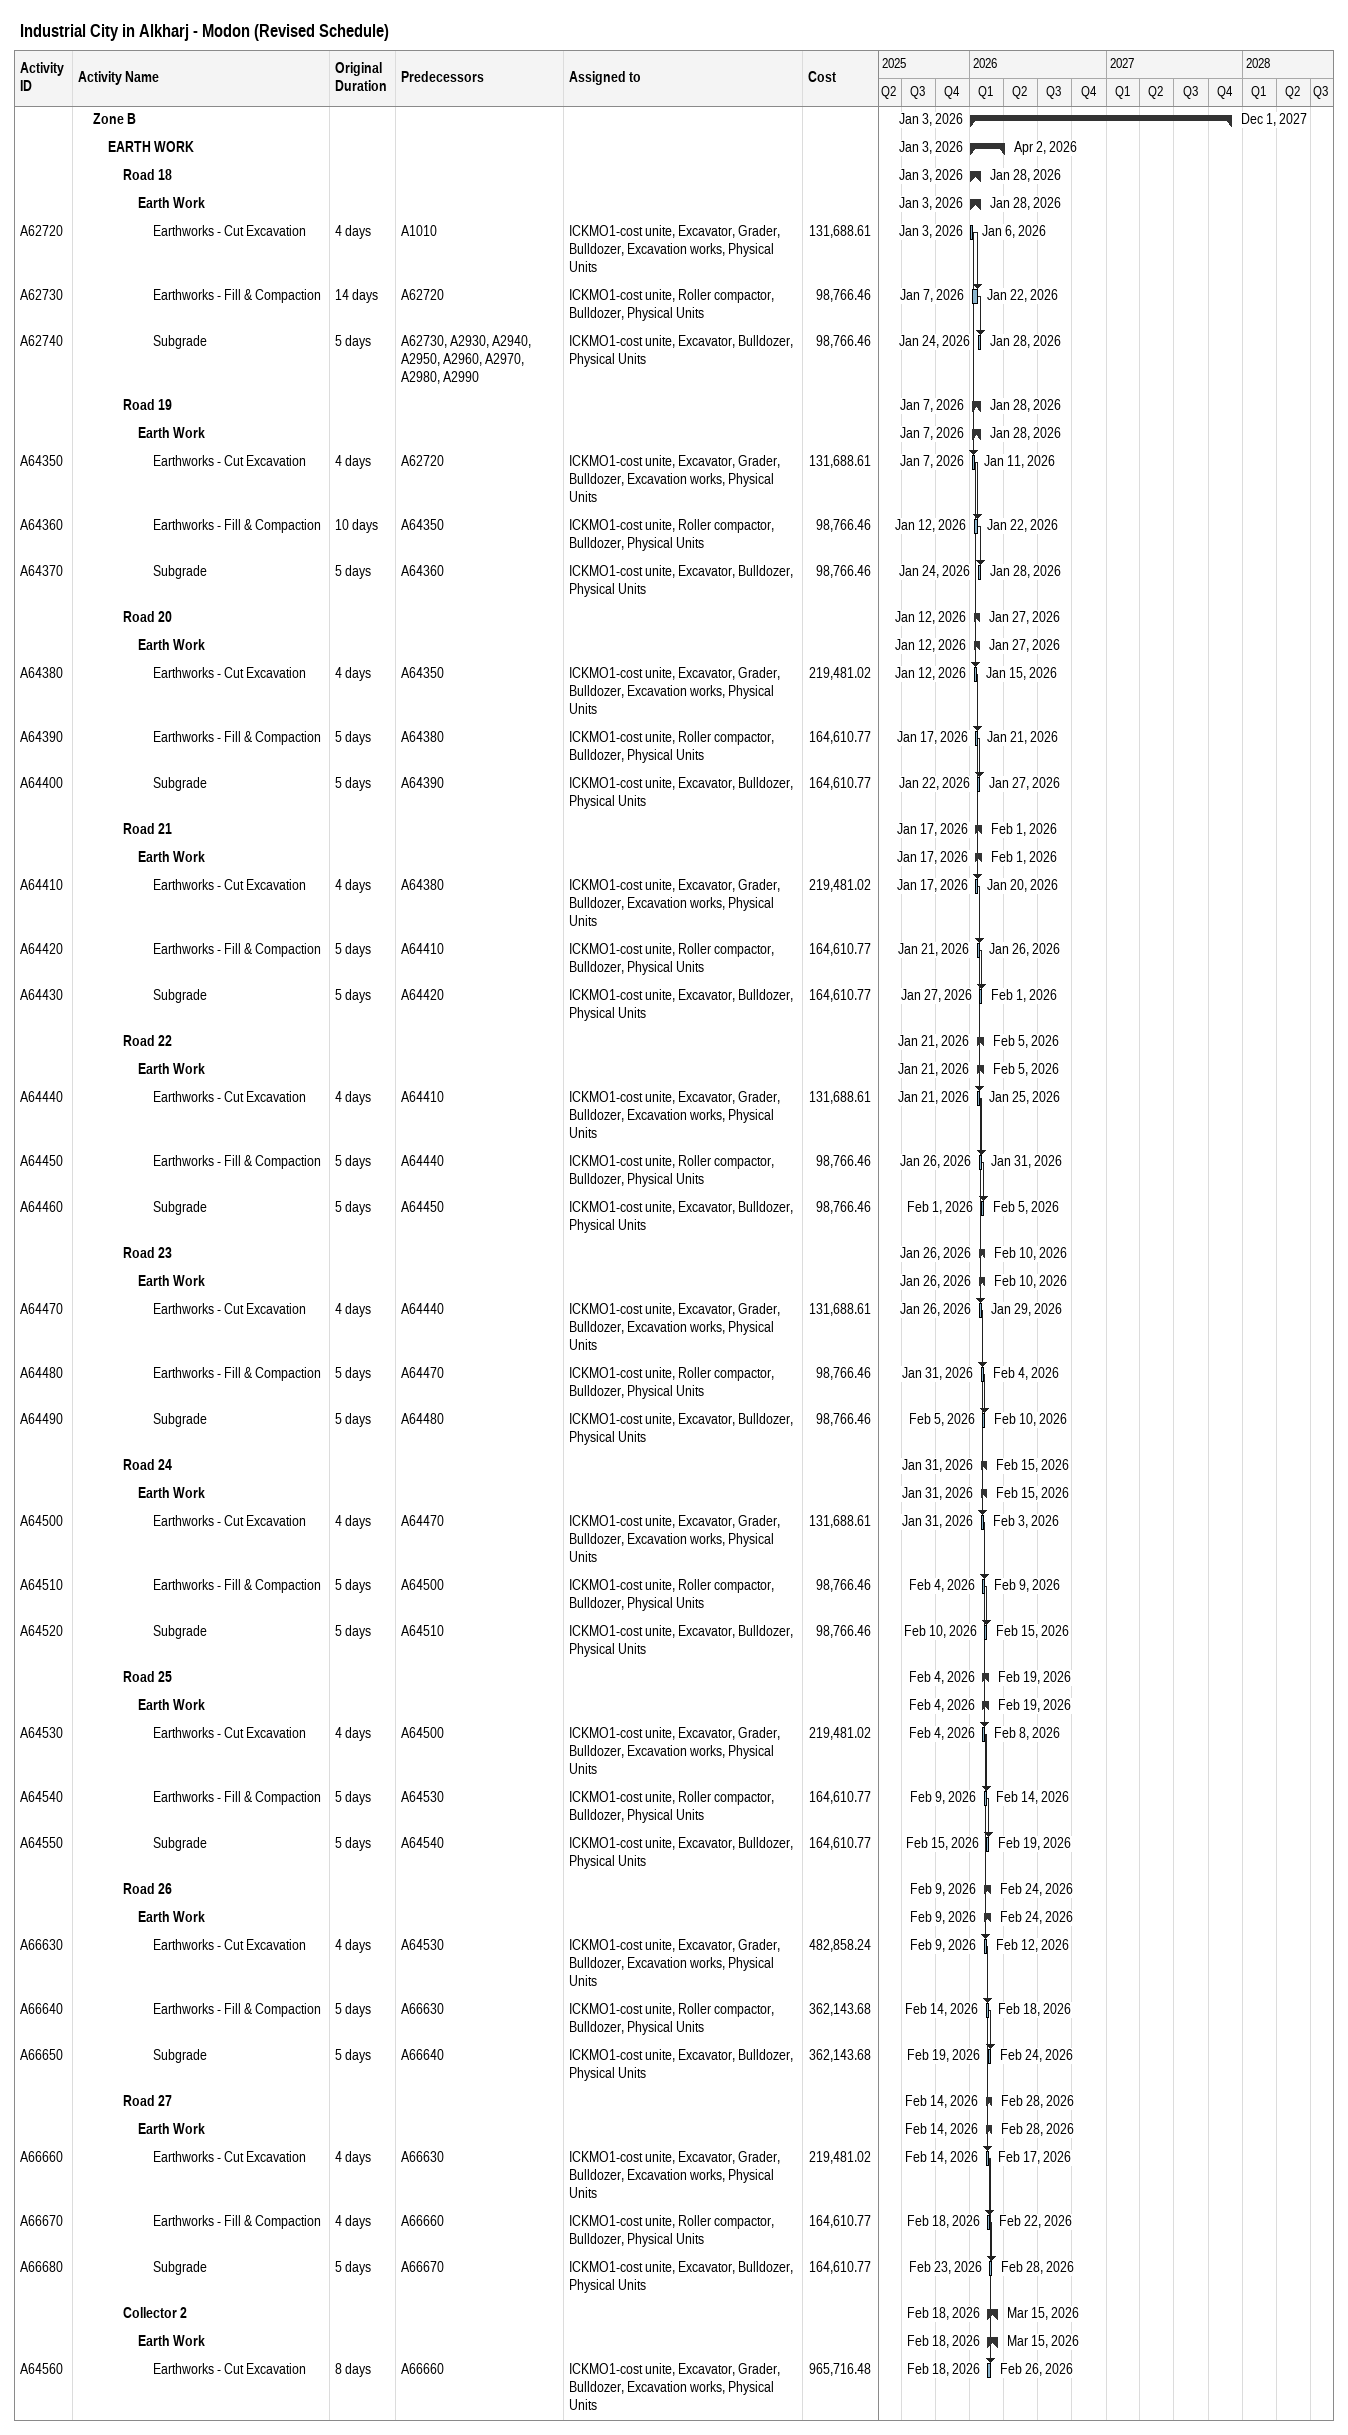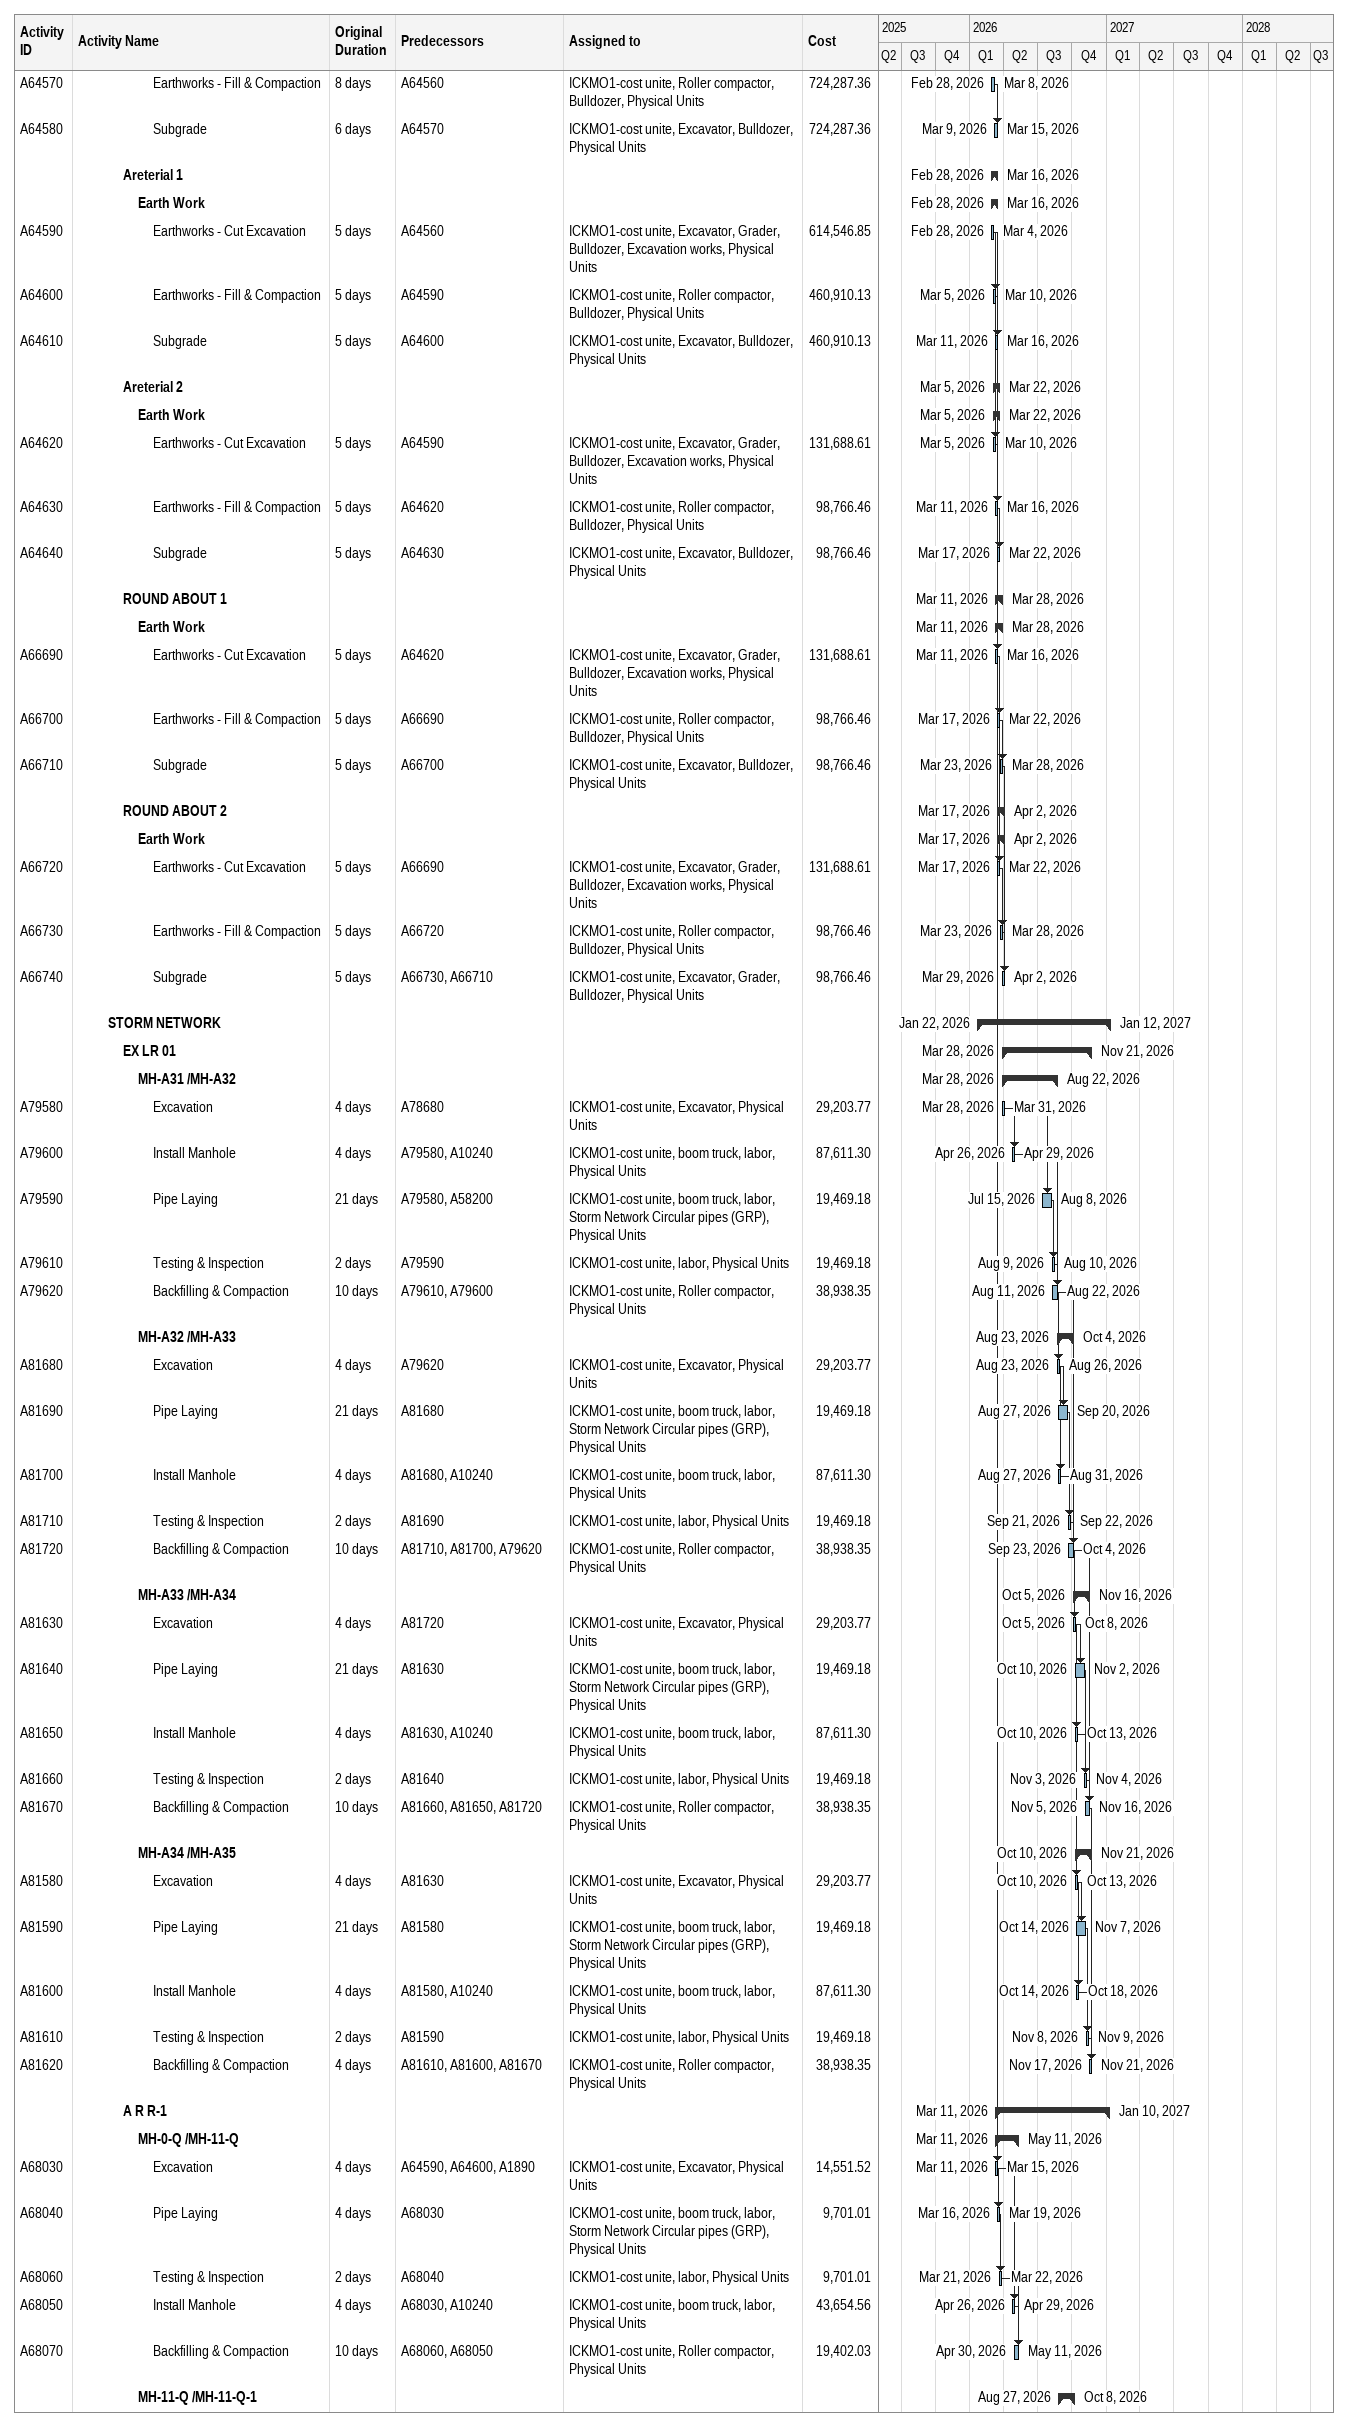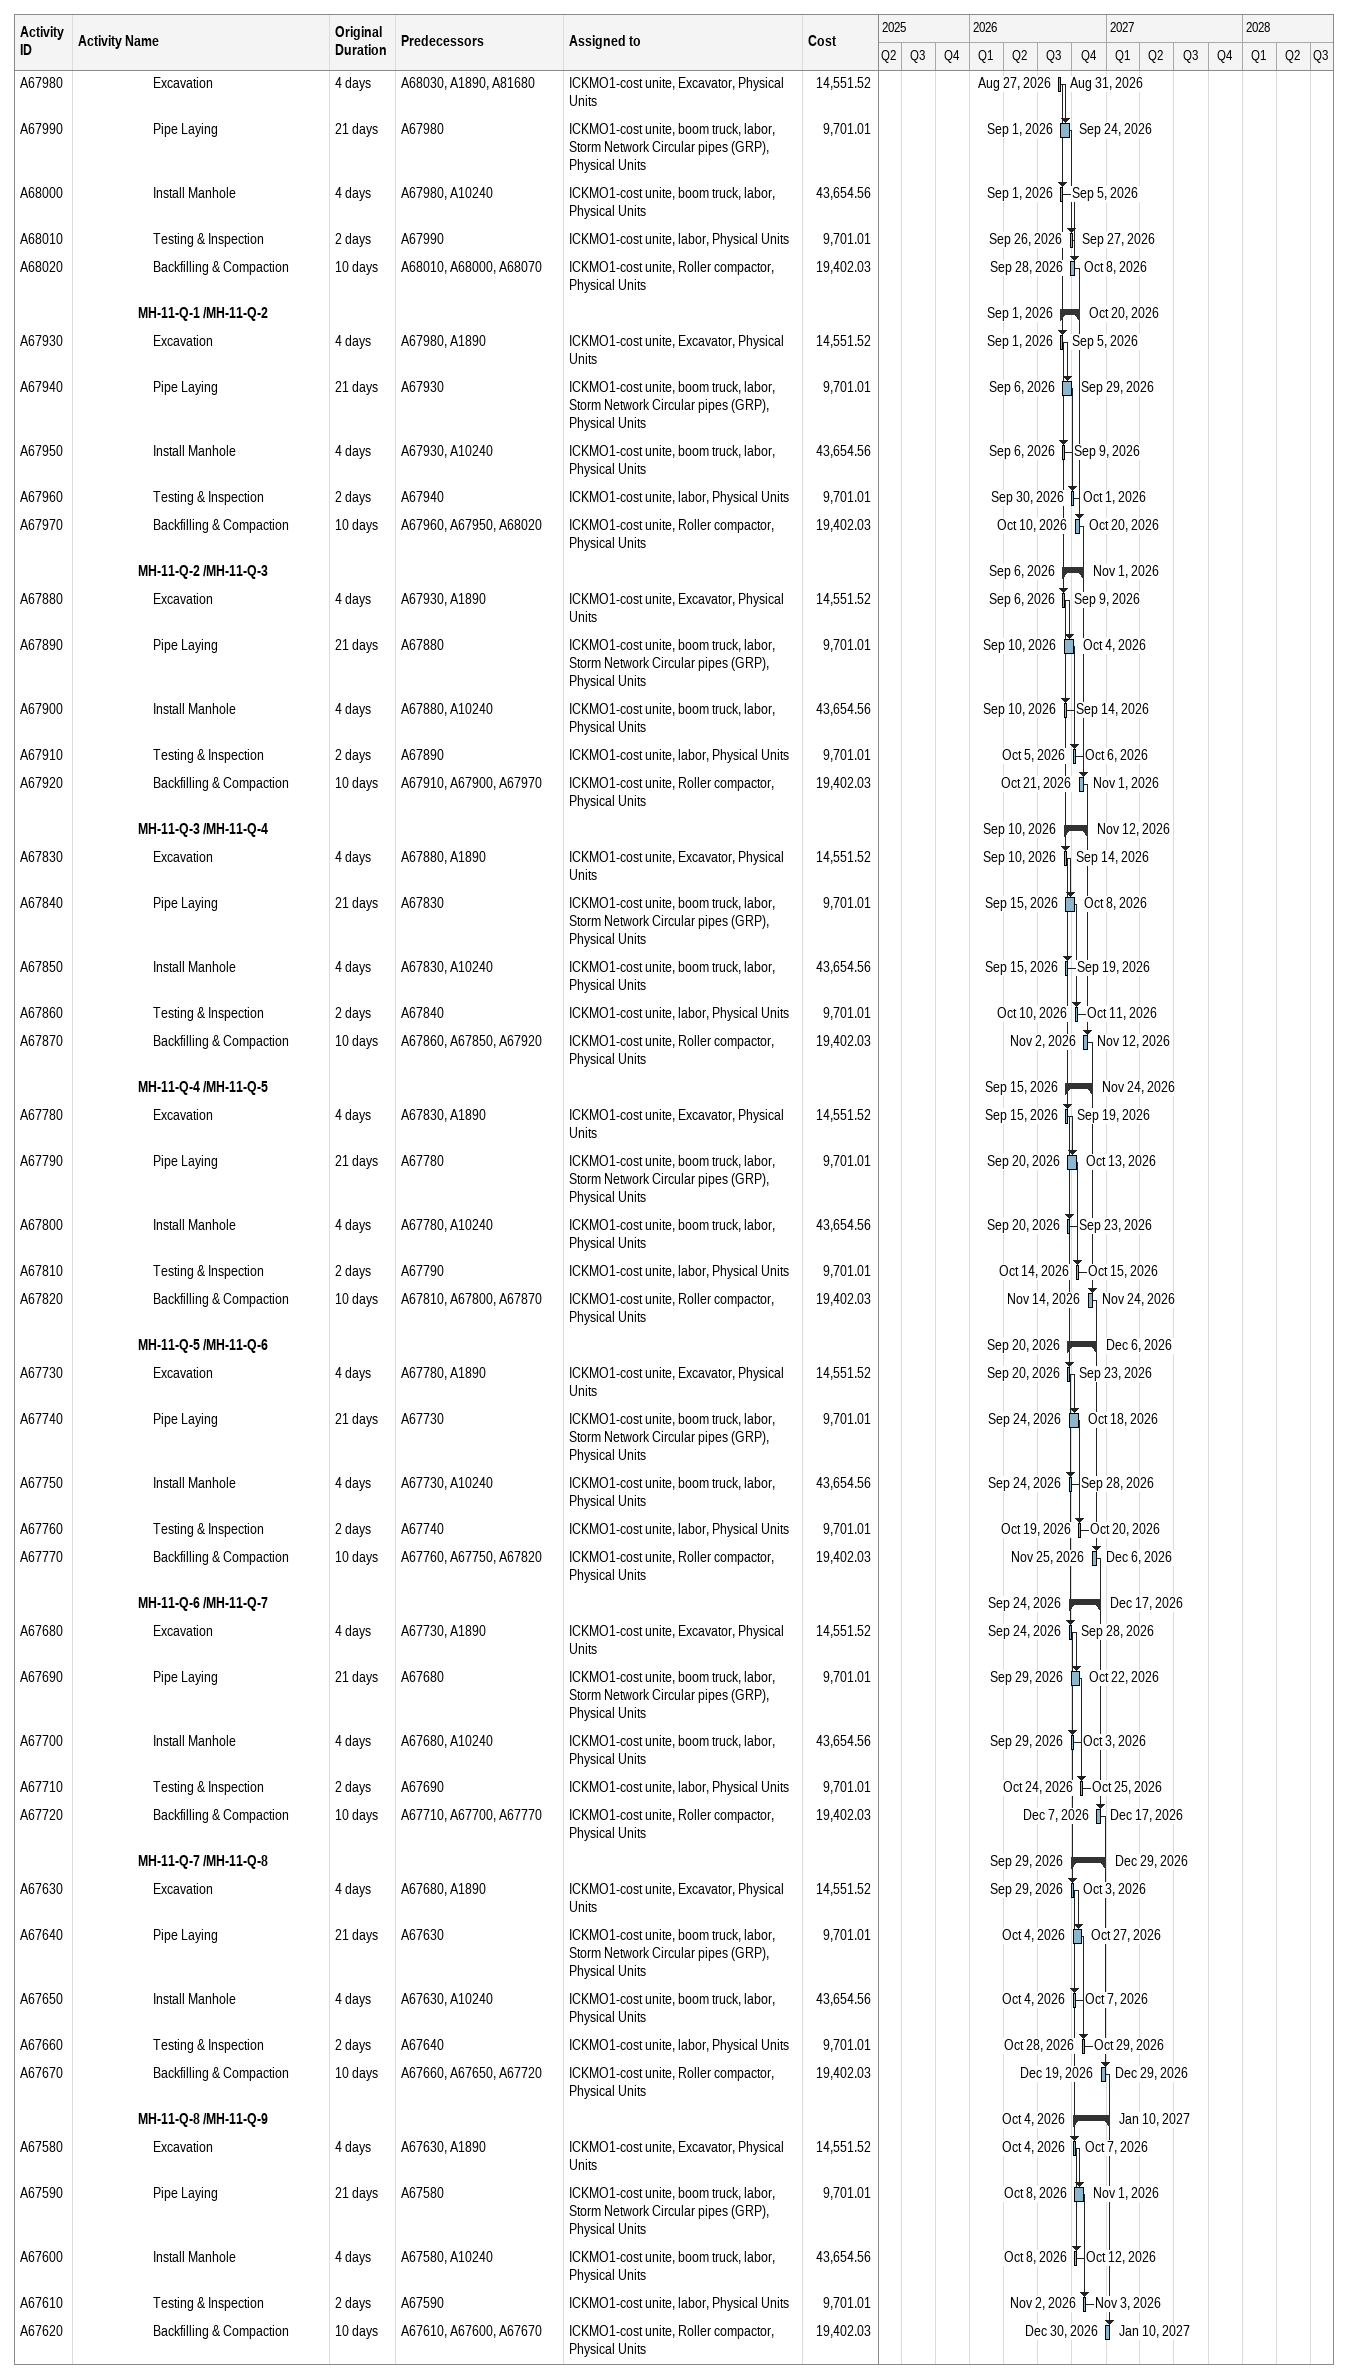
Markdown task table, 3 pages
Industrial City in Alkharj - Modon (Revised Schedule)

| ID | Level | Task | Original duration | Start | Finish | Predecessors | Resources | Cost |
|---|---|---|---|---|---|---|---|---|
|  | 2 | **Zone B** |  | 2026-01-03 | 2027-12-01 |  |  |  |
|  | 3 | **EARTH WORK** |  | 2026-01-03 | 2026-04-02 |  |  |  |
|  | 4 | **Road 18** |  | 2026-01-03 | 2026-01-28 |  |  |  |
|  | 5 | **Earth Work** |  | 2026-01-03 | 2026-01-28 |  |  |  |
| A62720 | 6 | Earthworks - Cut Excavation | 4d | 2026-01-03 | 2026-01-06 | A1010 | ICKMO1-cost unite, Excavator, Grader, Bulldozer, Excavation works, Physical Units | 131688.61 |
| A62730 | 6 | Earthworks - Fill & Compaction | 14d | 2026-01-07 | 2026-01-22 | A62720 | ICKMO1-cost unite, Roller compactor, Bulldozer, Physical Units | 98766.46 |
| A62740 | 6 | Subgrade | 5d | 2026-01-24 | 2026-01-28 | A62730, A2930, A2940, A2950, A2960, A2970, A2980, A2990 | ICKMO1-cost unite, Excavator, Bulldozer, Physical Units | 98766.46 |
|  | 4 | **Road 19** |  | 2026-01-07 | 2026-01-28 |  |  |  |
|  | 5 | **Earth Work** |  | 2026-01-07 | 2026-01-28 |  |  |  |
| A64350 | 6 | Earthworks - Cut Excavation | 4d | 2026-01-07 | 2026-01-11 | A62720 | ICKMO1-cost unite, Excavator, Grader, Bulldozer, Excavation works, Physical Units | 131688.61 |
| A64360 | 6 | Earthworks - Fill & Compaction | 10d | 2026-01-12 | 2026-01-22 | A64350 | ICKMO1-cost unite, Roller compactor, Bulldozer, Physical Units | 98766.46 |
| A64370 | 6 | Subgrade | 5d | 2026-01-24 | 2026-01-28 | A64360 | ICKMO1-cost unite, Excavator, Bulldozer, Physical Units | 98766.46 |
|  | 4 | **Road 20** |  | 2026-01-12 | 2026-01-27 |  |  |  |
|  | 5 | **Earth Work** |  | 2026-01-12 | 2026-01-27 |  |  |  |
| A64380 | 6 | Earthworks - Cut Excavation | 4d | 2026-01-12 | 2026-01-15 | A64350 | ICKMO1-cost unite, Excavator, Grader, Bulldozer, Excavation works, Physical Units | 219481.02 |
| A64390 | 6 | Earthworks - Fill & Compaction | 5d | 2026-01-17 | 2026-01-21 | A64380 | ICKMO1-cost unite, Roller compactor, Bulldozer, Physical Units | 164610.77 |
| A64400 | 6 | Subgrade | 5d | 2026-01-22 | 2026-01-27 | A64390 | ICKMO1-cost unite, Excavator, Bulldozer, Physical Units | 164610.77 |
|  | 4 | **Road 21** |  | 2026-01-17 | 2026-02-01 |  |  |  |
|  | 5 | **Earth Work** |  | 2026-01-17 | 2026-02-01 |  |  |  |
| A64410 | 6 | Earthworks - Cut Excavation | 4d | 2026-01-17 | 2026-01-20 | A64380 | ICKMO1-cost unite, Excavator, Grader, Bulldozer, Excavation works, Physical Units | 219481.02 |
| A64420 | 6 | Earthworks - Fill & Compaction | 5d | 2026-01-21 | 2026-01-26 | A64410 | ICKMO1-cost unite, Roller compactor, Bulldozer, Physical Units | 164610.77 |
| A64430 | 6 | Subgrade | 5d | 2026-01-27 | 2026-02-01 | A64420 | ICKMO1-cost unite, Excavator, Bulldozer, Physical Units | 164610.77 |
|  | 4 | **Road 22** |  | 2026-01-21 | 2026-02-05 |  |  |  |
|  | 5 | **Earth Work** |  | 2026-01-21 | 2026-02-05 |  |  |  |
| A64440 | 6 | Earthworks - Cut Excavation | 4d | 2026-01-21 | 2026-01-25 | A64410 | ICKMO1-cost unite, Excavator, Grader, Bulldozer, Excavation works, Physical Units | 131688.61 |
| A64450 | 6 | Earthworks - Fill & Compaction | 5d | 2026-01-26 | 2026-01-31 | A64440 | ICKMO1-cost unite, Roller compactor, Bulldozer, Physical Units | 98766.46 |
| A64460 | 6 | Subgrade | 5d | 2026-02-01 | 2026-02-05 | A64450 | ICKMO1-cost unite, Excavator, Bulldozer, Physical Units | 98766.46 |
|  | 4 | **Road 23** |  | 2026-01-26 | 2026-02-10 |  |  |  |
|  | 5 | **Earth Work** |  | 2026-01-26 | 2026-02-10 |  |  |  |
| A64470 | 6 | Earthworks - Cut Excavation | 4d | 2026-01-26 | 2026-01-29 | A64440 | ICKMO1-cost unite, Excavator, Grader, Bulldozer, Excavation works, Physical Units | 131688.61 |
| A64480 | 6 | Earthworks - Fill & Compaction | 5d | 2026-01-31 | 2026-02-04 | A64470 | ICKMO1-cost unite, Roller compactor, Bulldozer, Physical Units | 98766.46 |
| A64490 | 6 | Subgrade | 5d | 2026-02-05 | 2026-02-10 | A64480 | ICKMO1-cost unite, Excavator, Bulldozer, Physical Units | 98766.46 |
|  | 4 | **Road 24** |  | 2026-01-31 | 2026-02-15 |  |  |  |
|  | 5 | **Earth Work** |  | 2026-01-31 | 2026-02-15 |  |  |  |
| A64500 | 6 | Earthworks - Cut Excavation | 4d | 2026-01-31 | 2026-02-03 | A64470 | ICKMO1-cost unite, Excavator, Grader, Bulldozer, Excavation works, Physical Units | 131688.61 |
| A64510 | 6 | Earthworks - Fill & Compaction | 5d | 2026-02-04 | 2026-02-09 | A64500 | ICKMO1-cost unite, Roller compactor, Bulldozer, Physical Units | 98766.46 |
| A64520 | 6 | Subgrade | 5d | 2026-02-10 | 2026-02-15 | A64510 | ICKMO1-cost unite, Excavator, Bulldozer, Physical Units | 98766.46 |
|  | 4 | **Road 25** |  | 2026-02-04 | 2026-02-19 |  |  |  |
|  | 5 | **Earth Work** |  | 2026-02-04 | 2026-02-19 |  |  |  |
| A64530 | 6 | Earthworks - Cut Excavation | 4d | 2026-02-04 | 2026-02-08 | A64500 | ICKMO1-cost unite, Excavator, Grader, Bulldozer, Excavation works, Physical Units | 219481.02 |
| A64540 | 6 | Earthworks - Fill & Compaction | 5d | 2026-02-09 | 2026-02-14 | A64530 | ICKMO1-cost unite, Roller compactor, Bulldozer, Physical Units | 164610.77 |
| A64550 | 6 | Subgrade | 5d | 2026-02-15 | 2026-02-19 | A64540 | ICKMO1-cost unite, Excavator, Bulldozer, Physical Units | 164610.77 |
|  | 4 | **Road 26** |  | 2026-02-09 | 2026-02-24 |  |  |  |
|  | 5 | **Earth Work** |  | 2026-02-09 | 2026-02-24 |  |  |  |
| A66630 | 6 | Earthworks - Cut Excavation | 4d | 2026-02-09 | 2026-02-12 | A64530 | ICKMO1-cost unite, Excavator, Grader, Bulldozer, Excavation works, Physical Units | 482858.24 |
| A66640 | 6 | Earthworks - Fill & Compaction | 5d | 2026-02-14 | 2026-02-18 | A66630 | ICKMO1-cost unite, Roller compactor, Bulldozer, Physical Units | 362143.68 |
| A66650 | 6 | Subgrade | 5d | 2026-02-19 | 2026-02-24 | A66640 | ICKMO1-cost unite, Excavator, Bulldozer, Physical Units | 362143.68 |
|  | 4 | **Road 27** |  | 2026-02-14 | 2026-02-28 |  |  |  |
|  | 5 | **Earth Work** |  | 2026-02-14 | 2026-02-28 |  |  |  |
| A66660 | 6 | Earthworks - Cut Excavation | 4d | 2026-02-14 | 2026-02-17 | A66630 | ICKMO1-cost unite, Excavator, Grader, Bulldozer, Excavation works, Physical Units | 219481.02 |
| A66670 | 6 | Earthworks - Fill & Compaction | 4d | 2026-02-18 | 2026-02-22 | A66660 | ICKMO1-cost unite, Roller compactor, Bulldozer, Physical Units | 164610.77 |
| A66680 | 6 | Subgrade | 5d | 2026-02-23 | 2026-02-28 | A66670 | ICKMO1-cost unite, Excavator, Bulldozer, Physical Units | 164610.77 |
|  | 4 | **Collector 2** |  | 2026-02-18 | 2026-03-15 |  |  |  |
|  | 5 | **Earth Work** |  | 2026-02-18 | 2026-03-15 |  |  |  |
| A64560 | 6 | Earthworks - Cut Excavation | 8d | 2026-02-18 | 2026-02-26 | A66660 | ICKMO1-cost unite, Excavator, Grader, Bulldozer, Excavation works, Physical Units | 965716.48 |
| A64570 | 6 | Earthworks - Fill & Compaction | 8d | 2026-02-28 | 2026-03-08 | A64560 | ICKMO1-cost unite, Roller compactor, Bulldozer, Physical Units | 724287.36 |
| A64580 | 6 | Subgrade | 6d | 2026-03-09 | 2026-03-15 | A64570 | ICKMO1-cost unite, Excavator, Bulldozer, Physical Units | 724287.36 |
|  | 4 | **Areterial 1** |  | 2026-02-28 | 2026-03-16 |  |  |  |
|  | 5 | **Earth Work** |  | 2026-02-28 | 2026-03-16 |  |  |  |
| A64590 | 6 | Earthworks - Cut Excavation | 5d | 2026-02-28 | 2026-03-04 | A64560 | ICKMO1-cost unite, Excavator, Grader, Bulldozer, Excavation works, Physical Units | 614546.85 |
| A64600 | 6 | Earthworks - Fill & Compaction | 5d | 2026-03-05 | 2026-03-10 | A64590 | ICKMO1-cost unite, Roller compactor, Bulldozer, Physical Units | 460910.13 |
| A64610 | 6 | Subgrade | 5d | 2026-03-11 | 2026-03-16 | A64600 | ICKMO1-cost unite, Excavator, Bulldozer, Physical Units | 460910.13 |
|  | 4 | **Areterial 2** |  | 2026-03-05 | 2026-03-22 |  |  |  |
|  | 5 | **Earth Work** |  | 2026-03-05 | 2026-03-22 |  |  |  |
| A64620 | 6 | Earthworks - Cut Excavation | 5d | 2026-03-05 | 2026-03-10 | A64590 | ICKMO1-cost unite, Excavator, Grader, Bulldozer, Excavation works, Physical Units | 131688.61 |
| A64630 | 6 | Earthworks - Fill & Compaction | 5d | 2026-03-11 | 2026-03-16 | A64620 | ICKMO1-cost unite, Roller compactor, Bulldozer, Physical Units | 98766.46 |
| A64640 | 6 | Subgrade | 5d | 2026-03-17 | 2026-03-22 | A64630 | ICKMO1-cost unite, Excavator, Bulldozer, Physical Units | 98766.46 |
|  | 4 | **ROUND ABOUT 1** |  | 2026-03-11 | 2026-03-28 |  |  |  |
|  | 5 | **Earth Work** |  | 2026-03-11 | 2026-03-28 |  |  |  |
| A66690 | 6 | Earthworks - Cut Excavation | 5d | 2026-03-11 | 2026-03-16 | A64620 | ICKMO1-cost unite, Excavator, Grader, Bulldozer, Excavation works, Physical Units | 131688.61 |
| A66700 | 6 | Earthworks - Fill & Compaction | 5d | 2026-03-17 | 2026-03-22 | A66690 | ICKMO1-cost unite, Roller compactor, Bulldozer, Physical Units | 98766.46 |
| A66710 | 6 | Subgrade | 5d | 2026-03-23 | 2026-03-28 | A66700 | ICKMO1-cost unite, Excavator, Bulldozer, Physical Units | 98766.46 |
|  | 4 | **ROUND ABOUT 2** |  | 2026-03-17 | 2026-04-02 |  |  |  |
|  | 5 | **Earth Work** |  | 2026-03-17 | 2026-04-02 |  |  |  |
| A66720 | 6 | Earthworks - Cut Excavation | 5d | 2026-03-17 | 2026-03-22 | A66690 | ICKMO1-cost unite, Excavator, Grader, Bulldozer, Excavation works, Physical Units | 131688.61 |
| A66730 | 6 | Earthworks - Fill & Compaction | 5d | 2026-03-23 | 2026-03-28 | A66720 | ICKMO1-cost unite, Roller compactor, Bulldozer, Physical Units | 98766.46 |
| A66740 | 6 | Subgrade | 5d | 2026-03-29 | 2026-04-02 | A66730, A66710 | ICKMO1-cost unite, Excavator, Grader, Bulldozer, Physical Units | 98766.46 |
|  | 3 | **STORM NETWORK** |  | 2026-01-22 | 2027-01-12 |  |  |  |
|  | 4 | **EX LR 01** |  | 2026-03-28 | 2026-11-21 |  |  |  |
|  | 5 | **MH-A31 /MH-A32** |  | 2026-03-28 | 2026-08-22 |  |  |  |
| A79580 | 6 | Excavation | 4d | 2026-03-28 | 2026-03-31 | A78680 | ICKMO1-cost unite, Excavator, Physical Units | 29203.77 |
| A79600 | 6 | Install Manhole | 4d | 2026-04-26 | 2026-04-29 | A79580, A10240 | ICKMO1-cost unite, boom truck, labor, Physical Units | 87611.30 |
| A79590 | 6 | Pipe Laying | 21d | 2026-07-15 | 2026-08-08 | A79580, A58200 | ICKMO1-cost unite, boom truck, labor, Storm Network Circular pipes (GRP), Physical Units | 19469.18 |
| A79610 | 6 | Testing & Inspection | 2d | 2026-08-09 | 2026-08-10 | A79590 | ICKMO1-cost unite, labor, Physical Units | 19469.18 |
| A79620 | 6 | Backfilling & Compaction | 10d | 2026-08-11 | 2026-08-22 | A79610, A79600 | ICKMO1-cost unite, Roller compactor, Physical Units | 38938.35 |
|  | 5 | **MH-A32 /MH-A33** |  | 2026-08-23 | 2026-10-04 |  |  |  |
| A81680 | 6 | Excavation | 4d | 2026-08-23 | 2026-08-26 | A79620 | ICKMO1-cost unite, Excavator, Physical Units | 29203.77 |
| A81690 | 6 | Pipe Laying | 21d | 2026-08-27 | 2026-09-20 | A81680 | ICKMO1-cost unite, boom truck, labor, Storm Network Circular pipes (GRP), Physical Units | 19469.18 |
| A81700 | 6 | Install Manhole | 4d | 2026-08-27 | 2026-08-31 | A81680, A10240 | ICKMO1-cost unite, boom truck, labor, Physical Units | 87611.30 |
| A81710 | 6 | Testing & Inspection | 2d | 2026-09-21 | 2026-09-22 | A81690 | ICKMO1-cost unite, labor, Physical Units | 19469.18 |
| A81720 | 6 | Backfilling & Compaction | 10d | 2026-09-23 | 2026-10-04 | A81710, A81700, A79620 | ICKMO1-cost unite, Roller compactor, Physical Units | 38938.35 |
|  | 5 | **MH-A33 /MH-A34** |  | 2026-10-05 | 2026-11-16 |  |  |  |
| A81630 | 6 | Excavation | 4d | 2026-10-05 | 2026-10-08 | A81720 | ICKMO1-cost unite, Excavator, Physical Units | 29203.77 |
| A81640 | 6 | Pipe Laying | 21d | 2026-10-10 | 2026-11-02 | A81630 | ICKMO1-cost unite, boom truck, labor, Storm Network Circular pipes (GRP), Physical Units | 19469.18 |
| A81650 | 6 | Install Manhole | 4d | 2026-10-10 | 2026-10-13 | A81630, A10240 | ICKMO1-cost unite, boom truck, labor, Physical Units | 87611.30 |
| A81660 | 6 | Testing & Inspection | 2d | 2026-11-03 | 2026-11-04 | A81640 | ICKMO1-cost unite, labor, Physical Units | 19469.18 |
| A81670 | 6 | Backfilling & Compaction | 10d | 2026-11-05 | 2026-11-16 | A81660, A81650, A81720 | ICKMO1-cost unite, Roller compactor, Physical Units | 38938.35 |
|  | 5 | **MH-A34 /MH-A35** |  | 2026-10-10 | 2026-11-21 |  |  |  |
| A81580 | 6 | Excavation | 4d | 2026-10-10 | 2026-10-13 | A81630 | ICKMO1-cost unite, Excavator, Physical Units | 29203.77 |
| A81590 | 6 | Pipe Laying | 21d | 2026-10-14 | 2026-11-07 | A81580 | ICKMO1-cost unite, boom truck, labor, Storm Network Circular pipes (GRP), Physical Units | 19469.18 |
| A81600 | 6 | Install Manhole | 4d | 2026-10-14 | 2026-10-18 | A81580, A10240 | ICKMO1-cost unite, boom truck, labor, Physical Units | 87611.30 |
| A81610 | 6 | Testing & Inspection | 2d | 2026-11-08 | 2026-11-09 | A81590 | ICKMO1-cost unite, labor, Physical Units | 19469.18 |
| A81620 | 6 | Backfilling & Compaction | 4d | 2026-11-17 | 2026-11-21 | A81610, A81600, A81670 | ICKMO1-cost unite, Roller compactor, Physical Units | 38938.35 |
|  | 4 | **A R R-1** |  | 2026-03-11 | 2027-01-10 |  |  |  |
|  | 5 | **MH-0-Q /MH-11-Q** |  | 2026-03-11 | 2026-05-11 |  |  |  |
| A68030 | 6 | Excavation | 4d | 2026-03-11 | 2026-03-15 | A64590, A64600, A1890 | ICKMO1-cost unite, Excavator, Physical Units | 14551.52 |
| A68040 | 6 | Pipe Laying | 4d | 2026-03-16 | 2026-03-19 | A68030 | ICKMO1-cost unite, boom truck, labor, Storm Network Circular pipes (GRP), Physical Units | 9701.01 |
| A68060 | 6 | Testing & Inspection | 2d | 2026-03-21 | 2026-03-22 | A68040 | ICKMO1-cost unite, labor, Physical Units | 9701.01 |
| A68050 | 6 | Install Manhole | 4d | 2026-04-26 | 2026-04-29 | A68030, A10240 | ICKMO1-cost unite, boom truck, labor, Physical Units | 43654.56 |
| A68070 | 6 | Backfilling & Compaction | 10d | 2026-04-30 | 2026-05-11 | A68060, A68050 | ICKMO1-cost unite, Roller compactor, Physical Units | 19402.03 |
|  | 5 | **MH-11-Q /MH-11-Q-1** |  | 2026-08-27 | 2026-10-08 |  |  |  |
| A67980 | 6 | Excavation | 4d | 2026-08-27 | 2026-08-31 | A68030, A1890, A81680 | ICKMO1-cost unite, Excavator, Physical Units | 14551.52 |
| A67990 | 6 | Pipe Laying | 21d | 2026-09-01 | 2026-09-24 | A67980 | ICKMO1-cost unite, boom truck, labor, Storm Network Circular pipes (GRP), Physical Units | 9701.01 |
| A68000 | 6 | Install Manhole | 4d | 2026-09-01 | 2026-09-05 | A67980, A10240 | ICKMO1-cost unite, boom truck, labor, Physical Units | 43654.56 |
| A68010 | 6 | Testing & Inspection | 2d | 2026-09-26 | 2026-09-27 | A67990 | ICKMO1-cost unite, labor, Physical Units | 9701.01 |
| A68020 | 6 | Backfilling & Compaction | 10d | 2026-09-28 | 2026-10-08 | A68010, A68000, A68070 | ICKMO1-cost unite, Roller compactor, Physical Units | 19402.03 |
|  | 5 | **MH-11-Q-1 /MH-11-Q-2** |  | 2026-09-01 | 2026-10-20 |  |  |  |
| A67930 | 6 | Excavation | 4d | 2026-09-01 | 2026-09-05 | A67980, A1890 | ICKMO1-cost unite, Excavator, Physical Units | 14551.52 |
| A67940 | 6 | Pipe Laying | 21d | 2026-09-06 | 2026-09-29 | A67930 | ICKMO1-cost unite, boom truck, labor, Storm Network Circular pipes (GRP), Physical Units | 9701.01 |
| A67950 | 6 | Install Manhole | 4d | 2026-09-06 | 2026-09-09 | A67930, A10240 | ICKMO1-cost unite, boom truck, labor, Physical Units | 43654.56 |
| A67960 | 6 | Testing & Inspection | 2d | 2026-09-30 | 2026-10-01 | A67940 | ICKMO1-cost unite, labor, Physical Units | 9701.01 |
| A67970 | 6 | Backfilling & Compaction | 10d | 2026-10-10 | 2026-10-20 | A67960, A67950, A68020 | ICKMO1-cost unite, Roller compactor, Physical Units | 19402.03 |
|  | 5 | **MH-11-Q-2 /MH-11-Q-3** |  | 2026-09-06 | 2026-11-01 |  |  |  |
| A67880 | 6 | Excavation | 4d | 2026-09-06 | 2026-09-09 | A67930, A1890 | ICKMO1-cost unite, Excavator, Physical Units | 14551.52 |
| A67890 | 6 | Pipe Laying | 21d | 2026-09-10 | 2026-10-04 | A67880 | ICKMO1-cost unite, boom truck, labor, Storm Network Circular pipes (GRP), Physical Units | 9701.01 |
| A67900 | 6 | Install Manhole | 4d | 2026-09-10 | 2026-09-14 | A67880, A10240 | ICKMO1-cost unite, boom truck, labor, Physical Units | 43654.56 |
| A67910 | 6 | Testing & Inspection | 2d | 2026-10-05 | 2026-10-06 | A67890 | ICKMO1-cost unite, labor, Physical Units | 9701.01 |
| A67920 | 6 | Backfilling & Compaction | 10d | 2026-10-21 | 2026-11-01 | A67910, A67900, A67970 | ICKMO1-cost unite, Roller compactor, Physical Units | 19402.03 |
|  | 5 | **MH-11-Q-3 /MH-11-Q-4** |  | 2026-09-10 | 2026-11-12 |  |  |  |
| A67830 | 6 | Excavation | 4d | 2026-09-10 | 2026-09-14 | A67880, A1890 | ICKMO1-cost unite, Excavator, Physical Units | 14551.52 |
| A67840 | 6 | Pipe Laying | 21d | 2026-09-15 | 2026-10-08 | A67830 | ICKMO1-cost unite, boom truck, labor, Storm Network Circular pipes (GRP), Physical Units | 9701.01 |
| A67850 | 6 | Install Manhole | 4d | 2026-09-15 | 2026-09-19 | A67830, A10240 | ICKMO1-cost unite, boom truck, labor, Physical Units | 43654.56 |
| A67860 | 6 | Testing & Inspection | 2d | 2026-10-10 | 2026-10-11 | A67840 | ICKMO1-cost unite, labor, Physical Units | 9701.01 |
| A67870 | 6 | Backfilling & Compaction | 10d | 2026-11-02 | 2026-11-12 | A67860, A67850, A67920 | ICKMO1-cost unite, Roller compactor, Physical Units | 19402.03 |
|  | 5 | **MH-11-Q-4 /MH-11-Q-5** |  | 2026-09-15 | 2026-11-24 |  |  |  |
| A67780 | 6 | Excavation | 4d | 2026-09-15 | 2026-09-19 | A67830, A1890 | ICKMO1-cost unite, Excavator, Physical Units | 14551.52 |
| A67790 | 6 | Pipe Laying | 21d | 2026-09-20 | 2026-10-13 | A67780 | ICKMO1-cost unite, boom truck, labor, Storm Network Circular pipes (GRP), Physical Units | 9701.01 |
| A67800 | 6 | Install Manhole | 4d | 2026-09-20 | 2026-09-23 | A67780, A10240 | ICKMO1-cost unite, boom truck, labor, Physical Units | 43654.56 |
| A67810 | 6 | Testing & Inspection | 2d | 2026-10-14 | 2026-10-15 | A67790 | ICKMO1-cost unite, labor, Physical Units | 9701.01 |
| A67820 | 6 | Backfilling & Compaction | 10d | 2026-11-14 | 2026-11-24 | A67810, A67800, A67870 | ICKMO1-cost unite, Roller compactor, Physical Units | 19402.03 |
|  | 5 | **MH-11-Q-5 /MH-11-Q-6** |  | 2026-09-20 | 2026-12-06 |  |  |  |
| A67730 | 6 | Excavation | 4d | 2026-09-20 | 2026-09-23 | A67780, A1890 | ICKMO1-cost unite, Excavator, Physical Units | 14551.52 |
| A67740 | 6 | Pipe Laying | 21d | 2026-09-24 | 2026-10-18 | A67730 | ICKMO1-cost unite, boom truck, labor, Storm Network Circular pipes (GRP), Physical Units | 9701.01 |
| A67750 | 6 | Install Manhole | 4d | 2026-09-24 | 2026-09-28 | A67730, A10240 | ICKMO1-cost unite, boom truck, labor, Physical Units | 43654.56 |
| A67760 | 6 | Testing & Inspection | 2d | 2026-10-19 | 2026-10-20 | A67740 | ICKMO1-cost unite, labor, Physical Units | 9701.01 |
| A67770 | 6 | Backfilling & Compaction | 10d | 2026-11-25 | 2026-12-06 | A67760, A67750, A67820 | ICKMO1-cost unite, Roller compactor, Physical Units | 19402.03 |
|  | 5 | **MH-11-Q-6 /MH-11-Q-7** |  | 2026-09-24 | 2026-12-17 |  |  |  |
| A67680 | 6 | Excavation | 4d | 2026-09-24 | 2026-09-28 | A67730, A1890 | ICKMO1-cost unite, Excavator, Physical Units | 14551.52 |
| A67690 | 6 | Pipe Laying | 21d | 2026-09-29 | 2026-10-22 | A67680 | ICKMO1-cost unite, boom truck, labor, Storm Network Circular pipes (GRP), Physical Units | 9701.01 |
| A67700 | 6 | Install Manhole | 4d | 2026-09-29 | 2026-10-03 | A67680, A10240 | ICKMO1-cost unite, boom truck, labor, Physical Units | 43654.56 |
| A67710 | 6 | Testing & Inspection | 2d | 2026-10-24 | 2026-10-25 | A67690 | ICKMO1-cost unite, labor, Physical Units | 9701.01 |
| A67720 | 6 | Backfilling & Compaction | 10d | 2026-12-07 | 2026-12-17 | A67710, A67700, A67770 | ICKMO1-cost unite, Roller compactor, Physical Units | 19402.03 |
|  | 5 | **MH-11-Q-7 /MH-11-Q-8** |  | 2026-09-29 | 2026-12-29 |  |  |  |
| A67630 | 6 | Excavation | 4d | 2026-09-29 | 2026-10-03 | A67680, A1890 | ICKMO1-cost unite, Excavator, Physical Units | 14551.52 |
| A67640 | 6 | Pipe Laying | 21d | 2026-10-04 | 2026-10-27 | A67630 | ICKMO1-cost unite, boom truck, labor, Storm Network Circular pipes (GRP), Physical Units | 9701.01 |
| A67650 | 6 | Install Manhole | 4d | 2026-10-04 | 2026-10-07 | A67630, A10240 | ICKMO1-cost unite, boom truck, labor, Physical Units | 43654.56 |
| A67660 | 6 | Testing & Inspection | 2d | 2026-10-28 | 2026-10-29 | A67640 | ICKMO1-cost unite, labor, Physical Units | 9701.01 |
| A67670 | 6 | Backfilling & Compaction | 10d | 2026-12-19 | 2026-12-29 | A67660, A67650, A67720 | ICKMO1-cost unite, Roller compactor, Physical Units | 19402.03 |
|  | 5 | **MH-11-Q-8 /MH-11-Q-9** |  | 2026-10-04 | 2027-01-10 |  |  |  |
| A67580 | 6 | Excavation | 4d | 2026-10-04 | 2026-10-07 | A67630, A1890 | ICKMO1-cost unite, Excavator, Physical Units | 14551.52 |
| A67590 | 6 | Pipe Laying | 21d | 2026-10-08 | 2026-11-01 | A67580 | ICKMO1-cost unite, boom truck, labor, Storm Network Circular pipes (GRP), Physical Units | 9701.01 |
| A67600 | 6 | Install Manhole | 4d | 2026-10-08 | 2026-10-12 | A67580, A10240 | ICKMO1-cost unite, boom truck, labor, Physical Units | 43654.56 |
| A67610 | 6 | Testing & Inspection | 2d | 2026-11-02 | 2026-11-03 | A67590 | ICKMO1-cost unite, labor, Physical Units | 9701.01 |
| A67620 | 6 | Backfilling & Compaction | 10d | 2026-12-30 | 2027-01-10 | A67610, A67600, A67670 | ICKMO1-cost unite, Roller compactor, Physical Units | 19402.03 |
